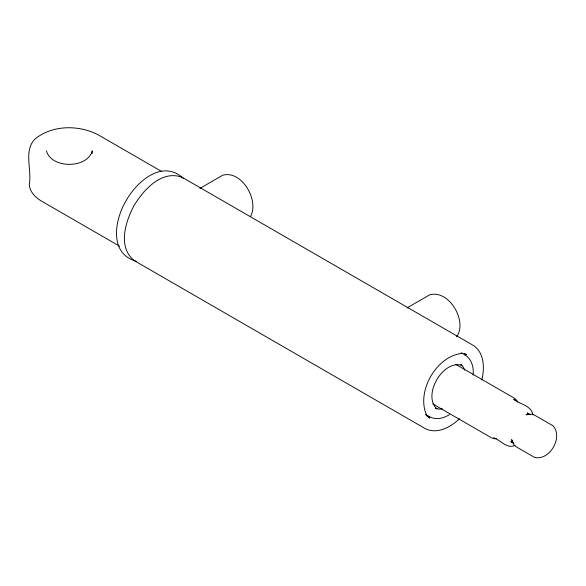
<?xml version="1.0" encoding="UTF-8"?>
<svg xmlns="http://www.w3.org/2000/svg" width="586" height="586" viewBox="0 0 586 586"><rect width="100%" height="100%" fill="white"/><g stroke="black" fill="none" stroke-linecap="round" stroke-linejoin="round"><path stroke-width="0.88" d="M473.122 375.121C474.023 367.254 471.547 358.075 463.856 354.493M481.853 380.006C484.629 368.301 484.512 353.116 473.547 345.557L182.341 177.433C162.007 169.515 143.914 189.49 134.297 205.173C125.514 221.347 117.266 247.006 134.297 260.653L425.495 428.776C437.522 434.497 450.737 427.011 459.483 418.748M250.669 216.212C259.217 200.258 241.769 169.852 222.673 175.243L199.863 188.414M456.619 336.818C467.796 321.443 449.147 289.367 429.758 294.802L406.94 307.972M449.521 414.632C443.25 418.565 434.849 420.499 428.395 415.921M515.043 445.353C507.102 449.272 500.554 440.196 493.712 437.705M442.437 408.83L439.002 409.167L435.317 408.032M528.836 414.463L526.008 414.742L531.539 414.112L534.22 414.939L552.906 425.729C563.578 437.002 549.705 461.028 534.608 457.424L515.922 446.642L513.863 444.73L511.637 439.617L512.809 442.21M496.379 438.687L494.818 438.841L491.471 437.808L432.827 403.952M136.318 261.195C108.403 253.679 114.827 219.289 126.202 200.507C136.728 181.594 162.593 158.828 183.22 178.364M513.219 442.445L510.794 441.698L513.9 443.492M161.26 171.244L97.65 134.516C78.128 124.701 51.92 124.943 34.662 139.3C23.491 151.488 32.04 169.947 29.3 184.487C29.732 191.783 35.131 197.189 41.027 200.83L119.559 246.171M464.427 353.505L466.529 354.72L461.167 353.065L462.64 353.365C436.709 355.328 415.54 391.997 426.806 415.43L425.81 414.309L429.926 418.126L426.059 415.276M461.028 364.748L462.105 365.371C442.855 359.394 422.14 395.286 436.936 408.962L435.859 408.339M455.703 364.324L514.347 398.18L516.918 400.56L517.563 401.989M530.484 414.763L527.378 412.969L529.246 414.698M515.629 400.531L513.724 399.213C519.804 404.369 531.627 405.556 532.923 414.895M461.05 364.968L463.314 367.063L464.735 370.206M46.462 150.858C51.085 168.834 87.592 168.834 92.214 150.858L92.214 153.591"/></g></svg>
